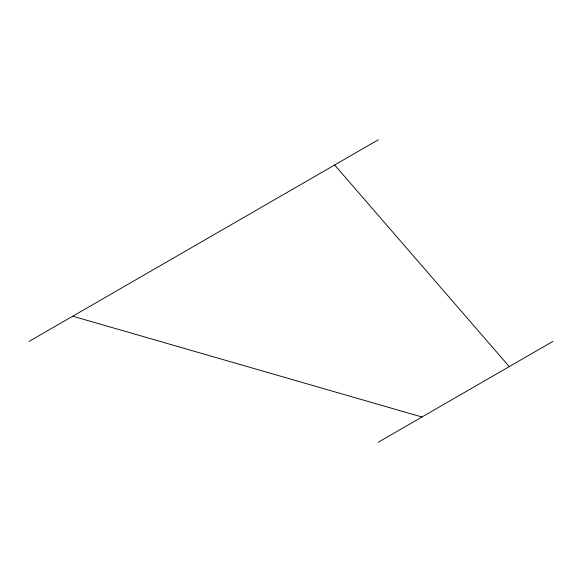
<?xml version="1.0" encoding="UTF-8"?>
<svg xmlns="http://www.w3.org/2000/svg" width="582" height="582" viewBox="0 0 582 582"><rect width="100%" height="100%" fill="white"/><g stroke="black" fill="none" stroke-linecap="round" stroke-linejoin="round"><path stroke-width="0.87" d="M29.1 341.401L378.3 139.796M378.3 442.204L552.9 341.401M72.75 316.201L421.95 417.003M334.65 164.997L509.25 366.602"/></g></svg>
